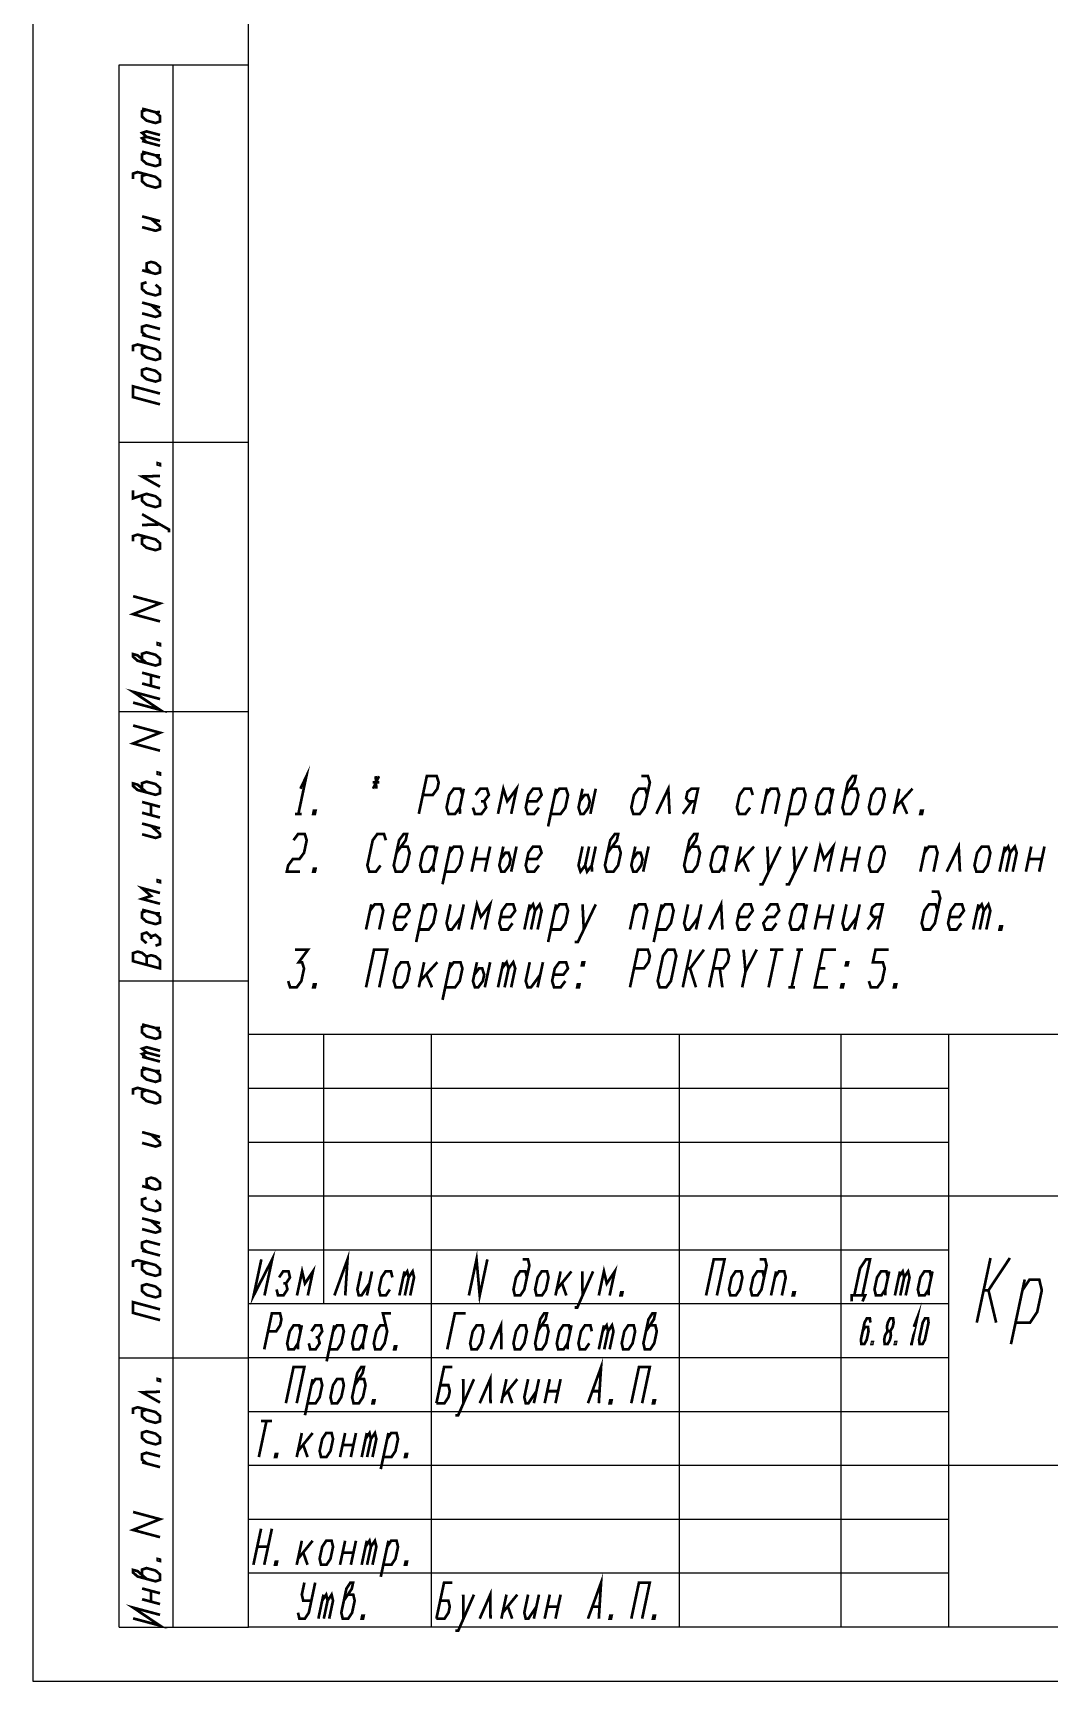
# Model space of a CAD drawing. Header units: millimetres. Extents: x 0 to 210, y 0 to 297.
# Drawn here: x 0 to 94.3, y 0 to 153 of the extents above; entities that cross this region are included whole.
import ezdxf

# ---------------------------------------------------------------- set-up
doc = ezdxf.new("R2010")
doc.units = ezdxf.units.MM
doc.header["$LTSCALE"] = 19.36
doc.layers.get('0').update_dxf_attribs({"linetype": 'CONTINUOUS'})

msp = doc.modelspace()

# ---------------------------------------------------------------- linework, layer by layer
at = {"color": 7, "linetype": 'CONTINUOUS'}
for p, q in [((0, 297), (0, 0)), ((20, 5), (20, 292.35)), ((8, 5), (8, 150)), ((8, 150), (20, 150)), ((13, 5), (13, 150)), ((20, 5), (20, 150)), ((8, 115), (20, 115)), ((8, 90), (20, 90)), ((8, 65), (20, 65)), ((205, 60), (20, 60)), ((20, 5), (20, 60)), ((27, 35), (27, 60)), ((37, 5), (37, 60)), ((60, 5), (60, 60)), ((75, 5), (75, 60)), ((85, 5), (85, 60)), ((85, 55), (20, 55)), ((85, 50), (20, 50)), ((205, 45), (20, 45)), ((85, 40), (20, 40)), ((85, 35), (20, 35)), ((8, 30), (20, 30)), ((85, 30), (20, 30)), ((85, 25), (20, 25)), ((205, 20), (20, 20)), ((85, 15), (20, 15)), ((85, 10), (20, 10)), ((8, 5), (20, 5)), ((205, 5), (20, 5)), ((205, 5), (20, 5)), ((0, 0), (210, 0))]:
    msp.add_line(p, q, dxfattribs=at)
at = {"color": 2, "linetype": 'CONTINUOUS', "const_width": 0.25}
for points in [[(10.127, 145.947), (11.377, 145.612), (11.794, 145.625)], [(10.544, 145.835), (10.127, 145.697), (10.127, 145.197), (10.544, 144.835), (11.377, 144.612), (11.794, 144.75), (11.794, 145.25), (11.377, 145.612)], [(10.544, 143.335), (10.127, 143.697), (10.544, 143.835), (11.794, 143.5)], [(10.544, 142.835), (10.127, 143.197), (10.544, 143.335), (11.794, 143)], [(11.794, 142.5), (10.127, 142.947)], [(10.127, 141.947), (11.377, 141.612), (11.794, 141.625)], [(10.544, 141.835), (10.127, 141.697), (10.127, 141.197), (10.544, 140.835), (11.377, 140.612), (11.794, 140.75), (11.794, 141.25), (11.377, 141.612)], [(10.544, 139.835), (10.127, 139.697), (10.127, 139.197), (10.544, 138.835), (11.377, 138.612), (11.794, 138.75), (11.794, 139.25), (11.377, 139.612), (9.711, 140.058), (9.294, 139.92), (9.294, 139.42)], [(10.127, 135.947), (11.794, 135.5)], [(10.127, 134.947), (11.377, 134.612), (11.794, 134.75), (11.794, 135), (10.961, 135.723)], [(10.127, 130.947), (11.377, 130.612), (11.794, 130.75), (11.794, 131.25), (11.377, 131.612), (10.961, 131.723), (10.544, 131.585), (10.544, 131.085), (10.961, 130.723)], [(10.544, 129.835), (10.127, 129.697), (10.127, 129.197), (10.544, 128.835), (11.377, 128.612), (11.794, 128.75), (11.794, 129.25), (11.377, 129.612)], [(10.127, 127.947), (11.794, 127.5)], [(10.127, 126.947), (11.377, 126.612), (11.794, 126.75), (11.794, 127), (10.961, 127.723)], [(10.544, 124.835), (10.127, 125.197), (10.127, 125.697), (10.544, 125.835), (11.794, 125.5)], [(10.544, 123.835), (10.127, 123.697), (10.127, 123.197), (10.544, 122.835), (11.377, 122.612), (11.794, 122.75), (11.794, 123.25), (11.377, 123.612), (9.711, 124.058), (9.294, 123.92), (9.294, 123.42)], [(11.794, 124.5), (10.127, 124.947)], [(11.377, 120.612), (11.794, 120.75), (11.794, 121.25), (11.377, 121.612), (10.544, 121.835), (10.127, 121.697), (10.127, 121.197), (10.544, 120.835), (11.377, 120.612)], [(11.794, 118.5), (9.294, 119.17), (9.294, 120.17), (11.794, 119.5)], [(11.794, 112.979), (11.794, 112.854), (11.586, 112.91), (11.586, 113.035), (11.794, 112.979)], [(11.794, 110.854), (10.127, 111.801), (11.794, 111.854)], [(10.127, 110.051), (10.127, 109.551), (10.544, 109.189), (11.377, 108.966), (11.794, 109.104), (11.794, 109.604), (11.377, 109.966), (10.544, 110.189), (9.294, 109.774), (9.294, 110.524)], [(12.627, 106.631), (12.627, 106.881), (10.127, 108.301)], [(10.127, 107.301), (11.794, 107.354)], [(10.544, 106.189), (10.127, 106.051), (10.127, 105.551), (10.544, 105.189), (11.377, 104.966), (11.794, 105.104), (11.794, 105.604), (11.377, 105.966), (9.711, 106.412), (9.294, 106.274), (9.294, 105.774)], [(11.794, 98.354), (9.294, 99.024), (11.794, 100.021), (9.294, 100.691)], [(11.794, 96.271), (11.794, 96.146), (11.586, 96.202), (11.586, 96.327), (11.794, 96.271)], [(10.544, 94.481), (9.711, 95.204), (9.294, 95.316), (9.294, 95.066), (9.711, 94.704), (11.377, 94.257), (11.794, 94.396), (11.794, 94.896), (11.377, 95.257), (10.544, 95.481), (10.127, 95.342), (10.127, 94.842)], [(10.127, 93.592), (11.794, 93.146)], [(10.961, 92.369), (10.961, 93.369)], [(9.294, 90.816), (11.794, 90.146), (9.294, 91.816), (11.794, 91.146)], [(11.794, 92.146), (10.127, 92.592)], [(11.794, 86.354), (9.294, 87.024), (11.794, 88.021), (9.294, 88.691)], [(11.794, 84.271), (11.794, 84.146), (11.586, 84.202), (11.586, 84.327), (11.794, 84.271)], [(24.825, 82.823), (25.379, 83.99), (24.635, 80.49)], [(10.544, 82.481), (9.711, 83.204), (9.294, 83.316), (9.294, 83.066), (9.711, 82.704), (11.377, 82.257), (11.794, 82.396), (11.794, 82.896), (11.377, 83.257), (10.544, 83.481), (10.127, 83.342), (10.127, 82.842)], [(31.533, 83.406), (32.146, 83.406)], [(32.117, 83.99), (31.562, 82.823)], [(31.81, 83.99), (31.869, 82.823)], [(35.813, 80.49), (36.557, 83.99), (37.476, 83.99), (37.658, 83.406), (37.534, 82.823), (37.104, 82.24), (36.185, 82.24)], [(39.86, 82.24), (39.678, 82.823), (39.065, 82.823), (38.635, 82.24), (38.387, 81.073), (38.569, 80.49), (39.182, 80.49), (39.612, 81.073)], [(39.984, 82.823), (39.612, 81.073), (39.641, 80.49)], [(40.837, 81.073), (41.019, 80.49), (41.632, 80.49), (42.062, 81.073), (41.88, 81.656), (42.31, 82.24), (42.128, 82.823), (41.515, 82.823), (41.085, 82.24)], [(43.163, 80.49), (43.659, 82.823), (44.024, 81.656), (44.884, 82.823), (44.388, 80.49)], [(45.861, 81.656), (46.78, 81.656), (47.21, 82.24), (47.028, 82.823), (46.415, 82.823), (45.985, 82.24), (45.737, 81.073), (45.919, 80.49), (46.532, 80.49), (46.962, 81.073)], [(47.815, 79.323), (48.559, 82.823)], [(48.063, 80.49), (48.982, 80.49), (49.412, 81.073), (49.66, 82.24), (49.478, 82.823), (48.865, 82.823), (48.435, 82.24)], [(51.009, 82.823), (50.637, 81.073), (50.819, 80.49), (51.126, 80.49), (51.556, 81.073), (51.68, 81.656), (51.498, 82.24), (51.191, 82.24), (50.761, 81.656)], [(52.234, 82.823), (51.738, 80.49)], [(57.01, 82.24), (56.828, 82.823), (56.215, 82.823), (55.785, 82.24), (55.537, 81.073), (55.719, 80.49), (56.332, 80.49), (56.762, 81.073), (57.258, 83.406), (57.076, 83.99), (56.463, 83.99)], [(57.863, 80.49), (58.972, 82.823), (59.088, 80.49)], [(61.232, 80.49), (61.728, 82.823), (61.115, 82.823), (60.747, 82.531), (60.623, 81.948), (60.867, 81.656), (61.48, 81.656)], [(66.81, 82.24), (66.628, 82.823), (66.015, 82.823), (65.585, 82.24), (65.337, 81.073), (65.519, 80.49), (66.132, 80.49), (66.562, 81.073)], [(67.663, 80.49), (68.159, 82.823)], [(68.035, 82.24), (68.465, 82.823), (69.078, 82.823), (69.26, 82.24), (68.888, 80.49)], [(69.865, 79.323), (70.609, 82.823)], [(70.113, 80.49), (71.032, 80.49), (71.462, 81.073), (71.71, 82.24), (71.528, 82.823), (70.915, 82.823), (70.485, 82.24)], [(74.16, 82.24), (73.978, 82.823), (73.365, 82.823), (72.935, 82.24), (72.687, 81.073), (72.869, 80.49), (73.482, 80.49), (73.912, 81.073)], [(74.284, 82.823), (73.912, 81.073), (73.941, 80.49)], [(75.385, 82.24), (76.246, 83.406), (76.37, 83.99), (76.063, 83.99), (75.633, 83.406), (75.137, 81.073), (75.319, 80.49), (75.932, 80.49), (76.362, 81.073), (76.61, 82.24), (76.428, 82.823), (75.815, 82.823)], [(77.587, 81.073), (77.769, 80.49), (78.382, 80.49), (78.812, 81.073), (79.06, 82.24), (78.878, 82.823), (78.265, 82.823), (77.835, 82.24), (77.587, 81.073)], [(80.409, 82.823), (79.913, 80.49)], [(80.037, 81.073), (81.634, 82.823)], [(10.127, 81.592), (11.794, 81.146)], [(10.961, 80.369), (10.961, 81.369)], [(41.574, 81.656), (41.88, 81.656)], [(60.313, 80.49), (61.174, 81.656)], [(80.621, 81.656), (81.138, 80.49)], [(11.794, 80.146), (10.127, 80.592)], [(10.127, 79.592), (11.794, 79.146)], [(24.329, 80.49), (24.941, 80.49)], [(26.166, 80.49), (26.013, 80.49), (26.075, 80.781), (26.228, 80.781), (26.166, 80.49)], [(82.516, 80.49), (82.363, 80.49), (82.425, 80.781), (82.578, 80.781), (82.516, 80.49)], [(10.127, 78.592), (11.377, 78.257), (11.794, 78.396), (11.794, 78.646), (10.961, 79.369)], [(24.183, 78.039), (24.613, 78.622), (25.226, 78.622), (25.408, 78.039), (25.16, 76.872), (24.73, 76.289), (24.117, 76.289), (23.687, 75.706), (23.563, 75.122), (24.788, 75.122)], [(32.758, 78.039), (32.576, 78.622), (31.963, 78.622), (31.533, 78.039), (31.037, 75.706), (31.219, 75.122), (31.832, 75.122), (32.262, 75.706)], [(33.735, 76.872), (34.596, 78.039), (34.72, 78.622), (34.413, 78.622), (33.983, 78.039), (33.487, 75.706), (33.669, 75.122), (34.282, 75.122), (34.712, 75.706), (34.96, 76.872), (34.778, 77.456), (34.165, 77.456)], [(53.335, 76.872), (54.196, 78.039), (54.32, 78.622), (54.013, 78.622), (53.583, 78.039), (53.087, 75.706), (53.269, 75.122), (53.882, 75.122), (54.312, 75.706), (54.56, 76.872), (54.378, 77.456), (53.765, 77.456)], [(60.685, 76.872), (61.546, 78.039), (61.67, 78.622), (61.363, 78.622), (60.933, 78.039), (60.437, 75.706), (60.619, 75.122), (61.232, 75.122), (61.662, 75.706), (61.91, 76.872), (61.728, 77.456), (61.115, 77.456)], [(37.41, 76.872), (37.228, 77.456), (36.615, 77.456), (36.185, 76.872), (35.937, 75.706), (36.119, 75.122), (36.732, 75.122), (37.162, 75.706)], [(37.534, 77.456), (37.162, 75.706), (37.191, 75.122)], [(38.015, 73.956), (38.759, 77.456)], [(38.263, 75.122), (39.182, 75.122), (39.612, 75.706), (39.86, 76.872), (39.678, 77.456), (39.065, 77.456), (38.635, 76.872)], [(40.713, 75.122), (41.209, 77.456)], [(42.434, 77.456), (41.938, 75.122)], [(43.659, 77.456), (43.287, 75.706), (43.469, 75.122), (43.776, 75.122), (44.206, 75.706), (44.33, 76.289), (44.148, 76.872), (43.841, 76.872), (43.411, 76.289)], [(44.884, 77.456), (44.388, 75.122)], [(45.861, 76.289), (46.78, 76.289), (47.21, 76.872), (47.028, 77.456), (46.415, 77.456), (45.985, 76.872), (45.737, 75.706), (45.919, 75.122), (46.532, 75.122), (46.962, 75.706)], [(51.009, 77.456), (50.637, 75.706), (50.819, 75.122), (51.25, 75.706), (51.432, 75.122), (51.862, 75.706), (52.234, 77.456)], [(51.622, 77.456), (51.25, 75.706)], [(55.909, 77.456), (55.537, 75.706), (55.719, 75.122), (56.026, 75.122), (56.456, 75.706), (56.58, 76.289), (56.398, 76.872), (56.091, 76.872), (55.661, 76.289)], [(57.134, 77.456), (56.638, 75.122)], [(64.36, 76.872), (64.178, 77.456), (63.565, 77.456), (63.135, 76.872), (62.887, 75.706), (63.069, 75.122), (63.682, 75.122), (64.112, 75.706)], [(64.484, 77.456), (64.112, 75.706), (64.141, 75.122)], [(65.709, 77.456), (65.213, 75.122)], [(65.337, 75.706), (66.934, 77.456)], [(67.415, 73.956), (67.721, 73.956), (69.384, 77.456)], [(68.159, 77.456), (68.276, 75.122)], [(69.865, 73.956), (70.171, 73.956), (71.834, 77.456)], [(70.609, 77.456), (70.726, 75.122)], [(72.563, 75.122), (73.059, 77.456), (73.424, 76.289), (74.284, 77.456), (73.788, 75.122)], [(75.013, 75.122), (75.509, 77.456)], [(76.734, 77.456), (76.238, 75.122)], [(77.587, 75.706), (77.769, 75.122), (78.382, 75.122), (78.812, 75.706), (79.06, 76.872), (78.878, 77.456), (78.265, 77.456), (77.835, 76.872), (77.587, 75.706)], [(82.363, 75.122), (82.859, 77.456)], [(82.735, 76.872), (83.165, 77.456), (83.778, 77.456), (83.96, 76.872), (83.588, 75.122)], [(84.813, 75.122), (85.922, 77.456), (86.038, 75.122)], [(87.387, 75.706), (87.569, 75.122), (88.182, 75.122), (88.612, 75.706), (88.86, 76.872), (88.678, 77.456), (88.065, 77.456), (87.635, 76.872), (87.387, 75.706)], [(89.713, 75.122), (90.209, 77.456)], [(90.085, 76.872), (90.515, 77.456), (90.698, 76.872), (90.326, 75.122)], [(90.698, 76.872), (91.128, 77.456), (91.31, 76.872), (90.938, 75.122)], [(92.163, 75.122), (92.659, 77.456)], [(93.884, 77.456), (93.388, 75.122)], [(26.166, 75.122), (26.013, 75.122), (26.075, 75.414), (26.228, 75.414), (26.166, 75.122)], [(40.961, 76.289), (42.186, 76.289)], [(51.862, 75.706), (51.891, 75.122)], [(65.921, 76.289), (66.438, 75.122)], [(75.261, 76.289), (76.486, 76.289)], [(92.411, 76.289), (93.636, 76.289)], [(11.794, 72.146), (10.127, 72.592), (10.961, 72.869), (10.127, 73.592), (11.794, 73.146)], [(11.794, 74.271), (11.794, 74.146), (11.586, 74.202), (11.586, 74.327), (11.794, 74.271)], [(30.913, 69.755), (31.409, 72.088)], [(31.285, 71.505), (31.715, 72.088), (32.328, 72.088), (32.51, 71.505), (32.138, 69.755)], [(33.611, 70.922), (34.53, 70.922), (34.96, 71.505), (34.778, 72.088), (34.165, 72.088), (33.735, 71.505), (33.487, 70.338), (33.669, 69.755), (34.282, 69.755), (34.712, 70.338)], [(35.565, 68.588), (36.309, 72.088)], [(35.813, 69.755), (36.732, 69.755), (37.162, 70.338), (37.41, 71.505), (37.228, 72.088), (36.615, 72.088), (36.185, 71.505)], [(38.759, 72.088), (38.387, 70.338), (38.569, 69.755), (38.876, 69.755), (39.736, 70.922)], [(39.984, 72.088), (39.488, 69.755)], [(40.713, 69.755), (41.209, 72.088), (41.574, 70.922), (42.434, 72.088), (41.938, 69.755)], [(43.411, 70.922), (44.33, 70.922), (44.76, 71.505), (44.578, 72.088), (43.965, 72.088), (43.535, 71.505), (43.287, 70.338), (43.469, 69.755), (44.082, 69.755), (44.512, 70.338)], [(45.613, 69.755), (46.109, 72.088)], [(45.985, 71.505), (46.415, 72.088), (46.598, 71.505), (46.226, 69.755)], [(46.598, 71.505), (47.028, 72.088), (47.21, 71.505), (46.838, 69.755)], [(47.815, 68.588), (48.559, 72.088)], [(48.063, 69.755), (48.982, 69.755), (49.412, 70.338), (49.66, 71.505), (49.478, 72.088), (48.865, 72.088), (48.435, 71.505)], [(50.265, 68.588), (50.571, 68.588), (52.234, 72.088)], [(51.009, 72.088), (51.126, 69.755)], [(55.413, 69.755), (55.909, 72.088)], [(55.785, 71.505), (56.215, 72.088), (56.828, 72.088), (57.01, 71.505), (56.638, 69.755)], [(57.615, 68.588), (58.359, 72.088)], [(57.863, 69.755), (58.782, 69.755), (59.212, 70.338), (59.46, 71.505), (59.278, 72.088), (58.665, 72.088), (58.235, 71.505)], [(60.809, 72.088), (60.437, 70.338), (60.619, 69.755), (60.926, 69.755), (61.786, 70.922)], [(62.034, 72.088), (61.538, 69.755)], [(62.763, 69.755), (63.872, 72.088), (63.988, 69.755)], [(65.461, 70.922), (66.38, 70.922), (66.81, 71.505), (66.628, 72.088), (66.015, 72.088), (65.585, 71.505), (65.337, 70.338), (65.519, 69.755), (66.132, 69.755), (66.562, 70.338)], [(68.035, 71.505), (68.465, 72.088), (69.078, 72.088), (69.26, 71.505), (68.83, 70.922), (68.217, 70.922), (67.787, 70.338), (67.969, 69.755), (68.582, 69.755), (69.012, 70.338)], [(71.71, 71.505), (71.528, 72.088), (70.915, 72.088), (70.485, 71.505), (70.237, 70.338), (70.419, 69.755), (71.032, 69.755), (71.462, 70.338)], [(71.834, 72.088), (71.462, 70.338), (71.491, 69.755)], [(72.563, 69.755), (73.059, 72.088)], [(74.284, 72.088), (73.788, 69.755)], [(75.509, 72.088), (75.137, 70.338), (75.319, 69.755), (75.626, 69.755), (76.486, 70.922)], [(76.734, 72.088), (76.238, 69.755)], [(78.382, 69.755), (78.878, 72.088), (78.265, 72.088), (77.897, 71.797), (77.773, 71.213), (78.017, 70.922), (78.63, 70.922)], [(83.96, 71.505), (83.778, 72.088), (83.165, 72.088), (82.735, 71.505), (82.487, 70.338), (82.669, 69.755), (83.282, 69.755), (83.712, 70.338), (84.208, 72.672), (84.026, 73.255), (83.413, 73.255)], [(85.061, 70.922), (85.98, 70.922), (86.41, 71.505), (86.228, 72.088), (85.615, 72.088), (85.185, 71.505), (84.937, 70.338), (85.119, 69.755), (85.732, 69.755), (86.162, 70.338)], [(87.263, 69.755), (87.759, 72.088)], [(87.635, 71.505), (88.065, 72.088), (88.248, 71.505), (87.876, 69.755)], [(88.248, 71.505), (88.678, 72.088), (88.86, 71.505), (88.488, 69.755)], [(10.127, 71.592), (11.377, 71.257), (11.794, 71.271)], [(10.544, 71.481), (10.127, 71.342), (10.127, 70.842), (10.544, 70.481), (11.377, 70.257), (11.794, 70.396), (11.794, 70.896), (11.377, 71.257)], [(72.811, 70.922), (74.036, 70.922)], [(77.463, 69.755), (78.324, 70.922)], [(11.377, 68.257), (11.794, 68.396), (11.794, 68.896), (11.377, 69.257), (10.961, 69.119), (10.544, 69.481), (10.127, 69.342), (10.127, 68.842), (10.544, 68.481)], [(10.961, 68.869), (10.961, 69.119)], [(89.866, 69.755), (89.713, 69.755), (89.775, 70.047), (89.928, 70.047), (89.866, 69.755)], [(11.794, 66.146), (11.794, 66.896), (11.377, 67.257), (10.961, 67.369), (10.544, 67.231), (10.127, 67.592), (9.711, 67.704), (9.294, 67.566), (9.294, 66.816), (11.794, 66.146)], [(10.544, 66.481), (10.544, 67.231)], [(24.307, 67.888), (25.532, 67.888), (24.672, 66.721), (24.978, 66.721), (25.16, 66.138), (24.912, 64.971), (24.482, 64.388), (23.869, 64.388), (23.687, 64.971)], [(30.913, 64.388), (31.657, 67.888), (32.882, 67.888), (32.138, 64.388)], [(55.413, 64.388), (56.157, 67.888), (57.076, 67.888), (57.258, 67.304), (57.134, 66.721), (56.704, 66.138), (55.785, 66.138)], [(58.169, 64.388), (57.987, 64.971), (58.483, 67.304), (58.913, 67.888), (59.526, 67.888), (59.708, 67.304), (59.212, 64.971), (58.782, 64.388), (58.169, 64.388)], [(60.313, 64.388), (61.057, 67.888)], [(60.685, 66.138), (60.991, 66.138), (62.282, 67.888)], [(62.763, 64.388), (63.507, 67.888), (64.426, 67.888), (64.608, 67.304), (64.484, 66.721), (64.054, 66.138), (63.135, 66.138)], [(65.957, 67.888), (66.136, 65.846), (67.182, 67.888)], [(69.02, 67.888), (68.276, 64.388)], [(68.407, 67.888), (69.632, 67.888)], [(71.163, 67.888), (70.419, 64.388)], [(70.857, 67.888), (71.47, 67.888)], [(74.532, 67.888), (73.307, 67.888), (72.563, 64.388), (73.788, 64.388)], [(77.587, 64.971), (77.769, 64.388), (78.382, 64.388), (78.812, 64.971), (79.06, 66.138), (78.878, 66.721), (77.959, 66.721), (78.207, 67.888), (79.432, 67.888)], [(33.487, 64.971), (33.669, 64.388), (34.282, 64.388), (34.712, 64.971), (34.96, 66.138), (34.778, 66.721), (34.165, 66.721), (33.735, 66.138), (33.487, 64.971)], [(36.309, 66.721), (35.813, 64.388)], [(35.937, 64.971), (37.534, 66.721)], [(38.015, 63.221), (38.759, 66.721)], [(38.263, 64.388), (39.182, 64.388), (39.612, 64.971), (39.86, 66.138), (39.678, 66.721), (39.065, 66.721), (38.635, 66.138)], [(41.209, 66.721), (40.837, 64.971), (41.019, 64.388), (41.326, 64.388), (41.756, 64.971), (41.88, 65.554), (41.698, 66.138), (41.391, 66.138), (40.961, 65.554)], [(42.434, 66.721), (41.938, 64.388)], [(43.163, 64.388), (43.659, 66.721)], [(43.535, 66.138), (43.965, 66.721), (44.148, 66.138), (43.776, 64.388)], [(44.148, 66.138), (44.578, 66.721), (44.76, 66.138), (44.388, 64.388)], [(46.109, 66.721), (45.737, 64.971), (45.919, 64.388), (46.226, 64.388), (47.086, 65.554)], [(47.334, 66.721), (46.838, 64.388)], [(48.311, 65.554), (49.23, 65.554), (49.66, 66.138), (49.478, 66.721), (48.865, 66.721), (48.435, 66.138), (48.187, 64.971), (48.369, 64.388), (48.982, 64.388), (49.412, 64.971)], [(51.1, 66.429), (50.947, 66.429), (51.009, 66.721), (51.162, 66.721), (51.1, 66.429)], [(61.538, 64.388), (60.991, 66.138)], [(63.748, 66.138), (63.988, 64.388)], [(66.136, 65.846), (65.826, 64.388)], [(72.935, 66.138), (73.548, 66.138)], [(75.6, 66.429), (75.447, 66.429), (75.509, 66.721), (75.662, 66.721), (75.6, 66.429)], [(26.166, 64.388), (26.013, 64.388), (26.075, 64.679), (26.228, 64.679), (26.166, 64.388)], [(36.521, 65.554), (37.038, 64.388)], [(50.666, 64.388), (50.513, 64.388), (50.575, 64.679), (50.728, 64.679), (50.666, 64.388)], [(70.113, 64.388), (70.726, 64.388)], [(75.166, 64.388), (75.013, 64.388), (75.075, 64.679), (75.228, 64.679), (75.166, 64.388)], [(80.066, 64.388), (79.913, 64.388), (79.975, 64.679), (80.128, 64.679), (80.066, 64.388)], [(10.127, 60.947), (11.377, 60.612), (11.794, 60.625)], [(10.544, 60.835), (10.127, 60.697), (10.127, 60.197), (10.544, 59.835), (11.377, 59.612), (11.794, 59.75), (11.794, 60.25), (11.377, 60.612)], [(10.544, 58.335), (10.127, 58.697), (10.544, 58.835), (11.794, 58.5)], [(10.544, 57.835), (10.127, 58.197), (10.544, 58.335), (11.794, 58)], [(11.794, 57.5), (10.127, 57.947)], [(10.127, 56.947), (11.377, 56.612), (11.794, 56.625)], [(10.544, 56.835), (10.127, 56.697), (10.127, 56.197), (10.544, 55.835), (11.377, 55.612), (11.794, 55.75), (11.794, 56.25), (11.377, 56.612)], [(10.544, 54.835), (10.127, 54.697), (10.127, 54.197), (10.544, 53.835), (11.377, 53.612), (11.794, 53.75), (11.794, 54.25), (11.377, 54.612), (9.711, 55.058), (9.294, 54.92), (9.294, 54.42)], [(10.127, 50.947), (11.794, 50.5)], [(10.127, 49.947), (11.377, 49.612), (11.794, 49.75), (11.794, 50), (10.961, 50.723)], [(10.127, 45.947), (11.377, 45.612), (11.794, 45.75), (11.794, 46.25), (11.377, 46.612), (10.961, 46.723), (10.544, 46.585), (10.544, 46.085), (10.961, 45.723)], [(10.544, 44.835), (10.127, 44.697), (10.127, 44.197), (10.544, 43.835), (11.377, 43.612), (11.794, 43.75), (11.794, 44.25), (11.377, 44.612)], [(10.127, 42.947), (11.794, 42.5)], [(10.127, 41.947), (11.377, 41.612), (11.794, 41.75), (11.794, 42), (10.961, 42.723)], [(10.544, 39.835), (10.127, 40.197), (10.127, 40.697), (10.544, 40.835), (11.794, 40.5)], [(11.794, 39.5), (10.127, 39.947)], [(21.197, 39.138), (20.485, 35.788), (22.202, 39.138), (21.49, 35.788)], [(27.98, 35.788), (29.195, 39.138), (28.985, 35.788)], [(40.46, 35.788), (41.172, 39.138), (41.465, 35.788), (42.177, 39.138)], [(10.544, 38.835), (10.127, 38.697), (10.127, 38.197), (10.544, 37.835), (11.377, 37.612), (11.794, 37.75), (11.794, 38.25), (11.377, 38.612), (9.711, 39.058), (9.294, 38.92), (9.294, 38.42)], [(24.505, 35.788), (24.98, 38.021), (25.245, 36.904), (25.985, 38.021), (25.51, 35.788)], [(34.366, 37.463), (34.736, 38.021), (34.869, 37.463), (34.513, 35.788)], [(34.869, 37.463), (35.238, 38.021), (35.371, 37.463), (35.015, 35.788)], [(45.841, 37.463), (45.708, 38.021), (45.206, 38.021), (44.836, 37.463), (44.599, 36.346), (44.731, 35.788), (45.234, 35.788), (45.604, 36.346), (46.078, 38.579), (45.946, 39.138), (45.443, 39.138)], [(52.52, 35.788), (52.995, 38.021), (53.26, 36.904), (54, 38.021), (53.525, 35.788)], [(62.475, 35.788), (63.187, 39.138), (64.192, 39.138), (63.48, 35.788)], [(67.856, 37.463), (67.723, 38.021), (67.221, 38.021), (66.851, 37.463), (66.614, 36.346), (66.746, 35.788), (67.249, 35.788), (67.619, 36.346), (68.093, 38.579), (67.961, 39.138), (67.458, 39.138)], [(76.231, 35.788), (76.765, 38.3), (77.32, 39.138), (77.697, 39.138), (76.985, 35.788)], [(80.356, 37.463), (80.726, 38.021), (80.859, 37.463), (80.502, 35.788)], [(80.859, 37.463), (81.228, 38.021), (81.361, 37.463), (81.005, 35.788)], [(87.6, 33.267), (88.875, 39.267)], [(88.238, 36.267), (88.688, 36.267), (90.675, 39.267)], [(11.377, 35.612), (11.794, 35.75), (11.794, 36.25), (11.377, 36.612), (10.544, 36.835), (10.127, 36.697), (10.127, 36.197), (10.544, 35.835), (11.377, 35.612)], [(22.614, 36.346), (22.746, 35.788), (23.249, 35.788), (23.619, 36.346), (23.486, 36.904), (23.856, 37.463), (23.723, 38.021), (23.221, 38.021), (22.851, 37.463)], [(23.235, 36.904), (23.486, 36.904)], [(30.465, 38.021), (30.109, 36.346), (30.241, 35.788), (30.492, 35.788), (31.232, 36.904)], [(31.47, 38.021), (30.995, 35.788)], [(33.361, 37.463), (33.228, 38.021), (32.726, 38.021), (32.356, 37.463), (32.119, 36.346), (32.251, 35.788), (32.754, 35.788), (33.124, 36.346)], [(34.01, 35.788), (34.485, 38.021)], [(46.609, 36.346), (46.741, 35.788), (47.244, 35.788), (47.614, 36.346), (47.851, 37.463), (47.718, 38.021), (47.216, 38.021), (46.846, 37.463), (46.609, 36.346)], [(48.975, 38.021), (48.5, 35.788)], [(48.619, 36.346), (49.98, 38.021)], [(49.114, 36.904), (49.505, 35.788)], [(50.273, 34.671), (50.524, 34.671), (51.99, 38.021)], [(50.985, 38.021), (51.013, 35.788)], [(64.604, 36.346), (64.736, 35.788), (65.239, 35.788), (65.609, 36.346), (65.846, 37.463), (65.713, 38.021), (65.211, 38.021), (64.841, 37.463), (64.604, 36.346)], [(68.505, 35.788), (68.98, 38.021)], [(68.861, 37.463), (69.231, 38.021), (69.733, 38.021), (69.866, 37.463), (69.51, 35.788)], [(79.351, 37.463), (79.218, 38.021), (78.716, 38.021), (78.346, 37.463), (78.109, 36.346), (78.241, 35.788), (78.744, 35.788), (79.114, 36.346)], [(79.47, 38.021), (79.114, 36.346), (79.121, 35.788)], [(80, 35.788), (80.475, 38.021)], [(83.371, 37.463), (83.238, 38.021), (82.736, 38.021), (82.366, 37.463), (82.129, 36.346), (82.261, 35.788), (82.764, 35.788), (83.134, 36.346)], [(83.49, 38.021), (83.134, 36.346), (83.141, 35.788)], [(90.775, 31.267), (92.05, 37.267)], [(91.2, 33.267), (92.55, 33.267), (93.213, 34.267), (93.638, 36.267), (93.4, 37.267), (92.5, 37.267), (91.838, 36.267)], [(11.794, 33.5), (9.294, 34.17), (9.294, 35.17), (11.794, 34.5)], [(54.656, 35.788), (54.53, 35.788), (54.589, 36.067), (54.715, 36.067), (54.656, 35.788)], [(70.641, 35.788), (70.515, 35.788), (70.574, 36.067), (70.7, 36.067), (70.641, 35.788)], [(75.987, 35.229), (75.98, 35.788), (77.236, 35.788), (76.992, 35.229)], [(81.758, 32.873), (82.063, 33.673), (81.553, 31.273)], [(89.4, 33.267), (88.688, 36.267)], [(21.465, 30.788), (22.177, 34.138), (22.931, 34.138), (23.063, 33.579), (22.945, 33.021), (22.575, 32.463), (21.821, 32.463)], [(32.743, 33.021), (32.241, 33.021), (31.871, 32.463), (31.634, 31.346), (31.766, 30.788), (32.269, 30.788), (32.639, 31.346), (32.876, 32.463), (32.478, 34.138), (33.232, 34.138)], [(38.45, 30.788), (39.162, 34.138), (40.167, 34.138)], [(46.846, 32.463), (47.586, 33.579), (47.705, 34.138), (47.453, 34.138), (47.083, 33.579), (46.609, 31.346), (46.741, 30.788), (47.244, 30.788), (47.614, 31.346), (47.851, 32.463), (47.718, 33.021), (47.216, 33.021)], [(56.896, 32.463), (57.636, 33.579), (57.755, 34.138), (57.503, 34.138), (57.133, 33.579), (56.659, 31.346), (56.791, 30.788), (57.294, 30.788), (57.664, 31.346), (57.901, 32.463), (57.768, 33.021), (57.266, 33.021)], [(77.725, 33.273), (77.675, 33.673), (77.405, 33.673), (77.185, 33.273), (76.845, 31.673), (76.895, 31.273), (77.165, 31.273), (77.385, 31.673), (77.555, 32.473), (77.505, 32.873), (77.235, 32.873), (77.015, 32.473)], [(79.58, 32.473), (79.8, 32.873), (79.885, 33.273), (79.835, 33.673), (79.565, 33.673), (79.345, 33.273), (79.26, 32.873), (79.31, 32.473)], [(82.295, 31.273), (82.245, 31.673), (82.585, 33.273), (82.805, 33.673), (83.075, 33.673), (83.125, 33.273), (82.785, 31.673), (82.565, 31.273), (82.295, 31.273)], [(24.836, 32.463), (24.703, 33.021), (24.201, 33.021), (23.831, 32.463), (23.594, 31.346), (23.726, 30.788), (24.229, 30.788), (24.599, 31.346)], [(24.955, 33.021), (24.599, 31.346), (24.606, 30.788)], [(25.604, 31.346), (25.736, 30.788), (26.239, 30.788), (26.609, 31.346), (26.476, 31.904), (26.846, 32.463), (26.713, 33.021), (26.211, 33.021), (25.841, 32.463)], [(27.258, 29.671), (27.97, 33.021)], [(27.495, 30.788), (28.249, 30.788), (28.619, 31.346), (28.856, 32.463), (28.723, 33.021), (28.221, 33.021), (27.851, 32.463)], [(30.866, 32.463), (30.733, 33.021), (30.231, 33.021), (29.861, 32.463), (29.624, 31.346), (29.756, 30.788), (30.259, 30.788), (30.629, 31.346)], [(30.985, 33.021), (30.629, 31.346), (30.636, 30.788)], [(40.579, 31.346), (40.711, 30.788), (41.214, 30.788), (41.584, 31.346), (41.821, 32.463), (41.688, 33.021), (41.186, 33.021), (40.816, 32.463), (40.579, 31.346)], [(42.47, 30.788), (43.447, 33.021), (43.475, 30.788)], [(44.599, 31.346), (44.731, 30.788), (45.234, 30.788), (45.604, 31.346), (45.841, 32.463), (45.708, 33.021), (45.206, 33.021), (44.836, 32.463), (44.599, 31.346)], [(49.861, 32.463), (49.728, 33.021), (49.226, 33.021), (48.856, 32.463), (48.619, 31.346), (48.751, 30.788), (49.254, 30.788), (49.624, 31.346)], [(49.98, 33.021), (49.624, 31.346), (49.631, 30.788)], [(51.871, 32.463), (51.738, 33.021), (51.236, 33.021), (50.866, 32.463), (50.629, 31.346), (50.761, 30.788), (51.264, 30.788), (51.634, 31.346)], [(52.52, 30.788), (52.995, 33.021)], [(52.876, 32.463), (53.246, 33.021), (53.379, 32.463), (53.022, 30.788)], [(53.379, 32.463), (53.748, 33.021), (53.881, 32.463), (53.525, 30.788)], [(54.649, 31.346), (54.781, 30.788), (55.284, 30.788), (55.654, 31.346), (55.891, 32.463), (55.758, 33.021), (55.256, 33.021), (54.886, 32.463), (54.649, 31.346)], [(79.055, 31.273), (79.325, 31.273), (79.545, 31.673), (79.63, 32.073), (79.58, 32.473), (79.31, 32.473), (79.09, 32.073), (79.005, 31.673), (79.055, 31.273)], [(26.225, 31.904), (26.476, 31.904)], [(33.651, 30.788), (33.525, 30.788), (33.584, 31.067), (33.71, 31.067), (33.651, 30.788)], [(77.908, 31.273), (77.84, 31.273), (77.883, 31.473), (77.95, 31.473), (77.908, 31.273)], [(80.068, 31.273), (80, 31.273), (80.043, 31.473), (80.11, 31.473), (80.068, 31.273)], [(81.418, 31.273), (81.687, 31.273)], [(23.475, 25.788), (24.187, 29.138), (25.192, 29.138), (24.48, 25.788)], [(29.861, 27.463), (30.601, 28.579), (30.72, 29.138), (30.468, 29.138), (30.098, 28.579), (29.624, 26.346), (29.756, 25.788), (30.259, 25.788), (30.629, 26.346), (30.866, 27.463), (30.733, 28.021), (30.231, 28.021)], [(37.445, 25.788), (38.157, 29.138), (38.911, 29.138)], [(51.515, 25.788), (52.73, 29.138), (52.52, 25.788)], [(55.535, 25.788), (56.247, 29.138), (57.252, 29.138), (56.54, 25.788)], [(11.794, 27.979), (11.794, 27.854), (11.586, 27.91), (11.586, 28.035), (11.794, 27.979)], [(25.248, 24.671), (25.96, 28.021)], [(25.485, 25.788), (26.239, 25.788), (26.609, 26.346), (26.846, 27.463), (26.713, 28.021), (26.211, 28.021), (25.841, 27.463)], [(27.614, 26.346), (27.746, 25.788), (28.249, 25.788), (28.619, 26.346), (28.856, 27.463), (28.723, 28.021), (28.221, 28.021), (27.851, 27.463), (27.614, 26.346)], [(37.445, 25.788), (38.199, 25.788), (38.569, 26.346), (38.687, 26.904), (38.555, 27.463), (37.801, 27.463)], [(39.218, 24.671), (39.469, 24.671), (40.935, 28.021)], [(39.93, 28.021), (39.958, 25.788)], [(41.465, 25.788), (42.442, 28.021), (42.47, 25.788)], [(43.95, 28.021), (43.475, 25.788)], [(43.594, 26.346), (44.955, 28.021)], [(45.96, 28.021), (45.604, 26.346), (45.736, 25.788), (45.988, 25.788), (46.727, 26.904)], [(46.965, 28.021), (46.49, 25.788)], [(47.495, 25.788), (47.97, 28.021)], [(48.975, 28.021), (48.5, 25.788)], [(11.794, 25.854), (10.127, 26.801), (11.794, 26.854)], [(31.641, 25.788), (31.515, 25.788), (31.574, 26.067), (31.7, 26.067), (31.641, 25.788)], [(44.089, 26.904), (44.48, 25.788)], [(47.732, 26.904), (48.737, 26.904)], [(52.004, 26.904), (52.506, 26.904)], [(53.651, 25.788), (53.525, 25.788), (53.584, 26.067), (53.71, 26.067), (53.651, 25.788)], [(57.671, 25.788), (57.545, 25.788), (57.604, 26.067), (57.73, 26.067), (57.671, 25.788)], [(10.544, 25.189), (10.127, 25.051), (10.127, 24.551), (10.544, 24.189), (11.377, 23.966), (11.794, 24.104), (11.794, 24.604), (11.377, 24.966), (9.711, 25.412), (9.294, 25.274), (9.294, 24.774)], [(11.377, 21.966), (11.794, 22.104), (11.794, 22.604), (11.377, 22.966), (10.544, 23.189), (10.127, 23.051), (10.127, 22.551), (10.544, 22.189), (11.377, 21.966)], [(21.675, 24.138), (20.963, 20.788)], [(21.172, 24.138), (22.177, 24.138)], [(24.955, 23.021), (24.48, 20.788)], [(24.599, 21.346), (25.96, 23.021)], [(26.609, 21.346), (26.741, 20.788), (27.244, 20.788), (27.614, 21.346), (27.851, 22.463), (27.718, 23.021), (27.216, 23.021), (26.846, 22.463), (26.609, 21.346)], [(28.5, 20.788), (28.975, 23.021)], [(29.98, 23.021), (29.505, 20.788)], [(30.51, 20.788), (30.985, 23.021)], [(30.866, 22.463), (31.236, 23.021), (31.369, 22.463), (31.012, 20.788)], [(31.369, 22.463), (31.738, 23.021), (31.871, 22.463), (31.515, 20.788)], [(32.283, 19.671), (32.995, 23.021)], [(32.52, 20.788), (33.274, 20.788), (33.644, 21.346), (33.881, 22.463), (33.748, 23.021), (33.246, 23.021), (32.876, 22.463)], [(25.094, 21.904), (25.485, 20.788)], [(28.737, 21.904), (29.742, 21.904)], [(10.544, 20.189), (10.127, 20.551), (10.127, 21.051), (10.544, 21.189), (11.794, 20.854)], [(11.794, 19.854), (10.127, 20.301)], [(22.596, 20.788), (22.47, 20.788), (22.529, 21.067), (22.655, 21.067), (22.596, 20.788)], [(34.656, 20.788), (34.53, 20.788), (34.589, 21.067), (34.715, 21.067), (34.656, 20.788)], [(11.794, 13.354), (9.294, 14.024), (11.794, 15.021), (9.294, 15.691)], [(20.46, 10.788), (21.172, 14.138)], [(22.177, 14.138), (21.465, 10.788)], [(20.816, 12.463), (21.821, 12.463)], [(24.955, 13.021), (24.48, 10.788)], [(24.599, 11.346), (25.96, 13.021)], [(26.609, 11.346), (26.741, 10.788), (27.244, 10.788), (27.614, 11.346), (27.851, 12.463), (27.718, 13.021), (27.216, 13.021), (26.846, 12.463), (26.609, 11.346)], [(28.5, 10.788), (28.975, 13.021)], [(29.98, 13.021), (29.505, 10.788)], [(30.51, 10.788), (30.985, 13.021)], [(30.866, 12.463), (31.236, 13.021), (31.369, 12.463), (31.012, 10.788)], [(31.369, 12.463), (31.738, 13.021), (31.871, 12.463), (31.515, 10.788)], [(32.283, 9.671), (32.995, 13.021)], [(32.52, 10.788), (33.274, 10.788), (33.644, 11.346), (33.881, 12.463), (33.748, 13.021), (33.246, 13.021), (32.876, 12.463)], [(11.794, 11.271), (11.794, 11.146), (11.586, 11.202), (11.586, 11.327), (11.794, 11.271)], [(22.596, 10.788), (22.47, 10.788), (22.529, 11.067), (22.655, 11.067), (22.596, 10.788)], [(25.094, 11.904), (25.485, 10.788)], [(28.737, 11.904), (29.742, 11.904)], [(34.656, 10.788), (34.53, 10.788), (34.589, 11.067), (34.715, 11.067), (34.656, 10.788)], [(10.544, 9.481), (9.711, 10.204), (9.294, 10.316), (9.294, 10.066), (9.711, 9.704), (11.377, 9.257), (11.794, 9.396), (11.794, 9.896), (11.377, 10.257), (10.544, 10.481), (10.127, 10.342), (10.127, 9.842)], [(24.599, 6.346), (24.731, 5.788), (25.234, 5.788), (25.604, 6.346), (26.197, 9.138)], [(25.192, 9.138), (24.955, 8.021), (25.087, 7.463), (25.841, 7.463)], [(28.856, 7.463), (29.596, 8.579), (29.715, 9.138), (29.463, 9.138), (29.093, 8.579), (28.619, 6.346), (28.751, 5.788), (29.254, 5.788), (29.624, 6.346), (29.861, 7.463), (29.728, 8.021), (29.226, 8.021)], [(37.445, 5.788), (38.157, 9.138), (38.911, 9.138)], [(51.515, 5.788), (52.73, 9.138), (52.52, 5.788)], [(55.535, 5.788), (56.247, 9.138), (57.252, 9.138), (56.54, 5.788)], [(10.127, 8.592), (11.794, 8.146)], [(11.794, 7.146), (10.127, 7.592)], [(10.961, 7.369), (10.961, 8.369)], [(26.49, 5.788), (26.965, 8.021)], [(26.846, 7.463), (27.216, 8.021), (27.349, 7.463), (26.993, 5.788)], [(27.349, 7.463), (27.718, 8.021), (27.851, 7.463), (27.495, 5.788)], [(39.218, 4.671), (39.469, 4.671), (40.935, 8.021)], [(39.93, 8.021), (39.958, 5.788)], [(41.465, 5.788), (42.442, 8.021), (42.47, 5.788)], [(43.95, 8.021), (43.475, 5.788)], [(43.594, 6.346), (44.955, 8.021)], [(45.96, 8.021), (45.604, 6.346), (45.736, 5.788), (45.988, 5.788), (46.727, 6.904)], [(46.965, 8.021), (46.49, 5.788)], [(47.495, 5.788), (47.97, 8.021)], [(48.975, 8.021), (48.5, 5.788)], [(9.294, 5.816), (11.794, 5.146), (9.294, 6.816), (11.794, 6.146)], [(30.636, 5.788), (30.51, 5.788), (30.569, 6.067), (30.695, 6.067), (30.636, 5.788)], [(37.445, 5.788), (38.199, 5.788), (38.569, 6.346), (38.687, 6.904), (38.555, 7.463), (37.801, 7.463)], [(44.089, 6.904), (44.48, 5.788)], [(47.732, 6.904), (48.737, 6.904)], [(52.004, 6.904), (52.506, 6.904)], [(53.651, 5.788), (53.525, 5.788), (53.584, 6.067), (53.71, 6.067), (53.651, 5.788)], [(57.671, 5.788), (57.545, 5.788), (57.604, 6.067), (57.73, 6.067), (57.671, 5.788)]]:
    msp.add_lwpolyline(points, dxfattribs=at)

doc.saveas('drawing.dxf')
